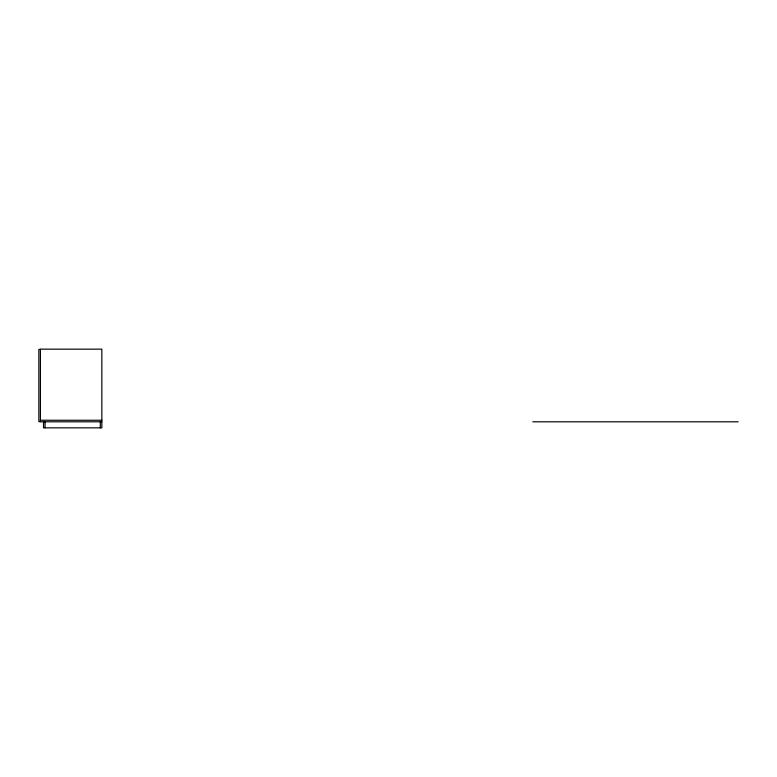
<?xml version="1.0" encoding="UTF-8"?>
<svg xmlns="http://www.w3.org/2000/svg" width="777" height="777" viewBox="0 0 777 777"><rect width="100%" height="100%" fill="white"/><g stroke="black" fill="none" stroke-linecap="round" stroke-linejoin="round"><path stroke-width="1.17" d="M40.404 349.407L38.85 349.407L38.85 421.639L40.404 421.639M40.404 420.25L101.845 420.25M101.845 421.804L40.404 421.804L40.404 349.155L101.845 349.155L101.845 427.845L43.512 427.845L43.512 421.804M532.779 421.804L738.15 421.804M100.291 421.804L100.291 427.845M45.066 421.804L45.066 427.845"/></g></svg>
